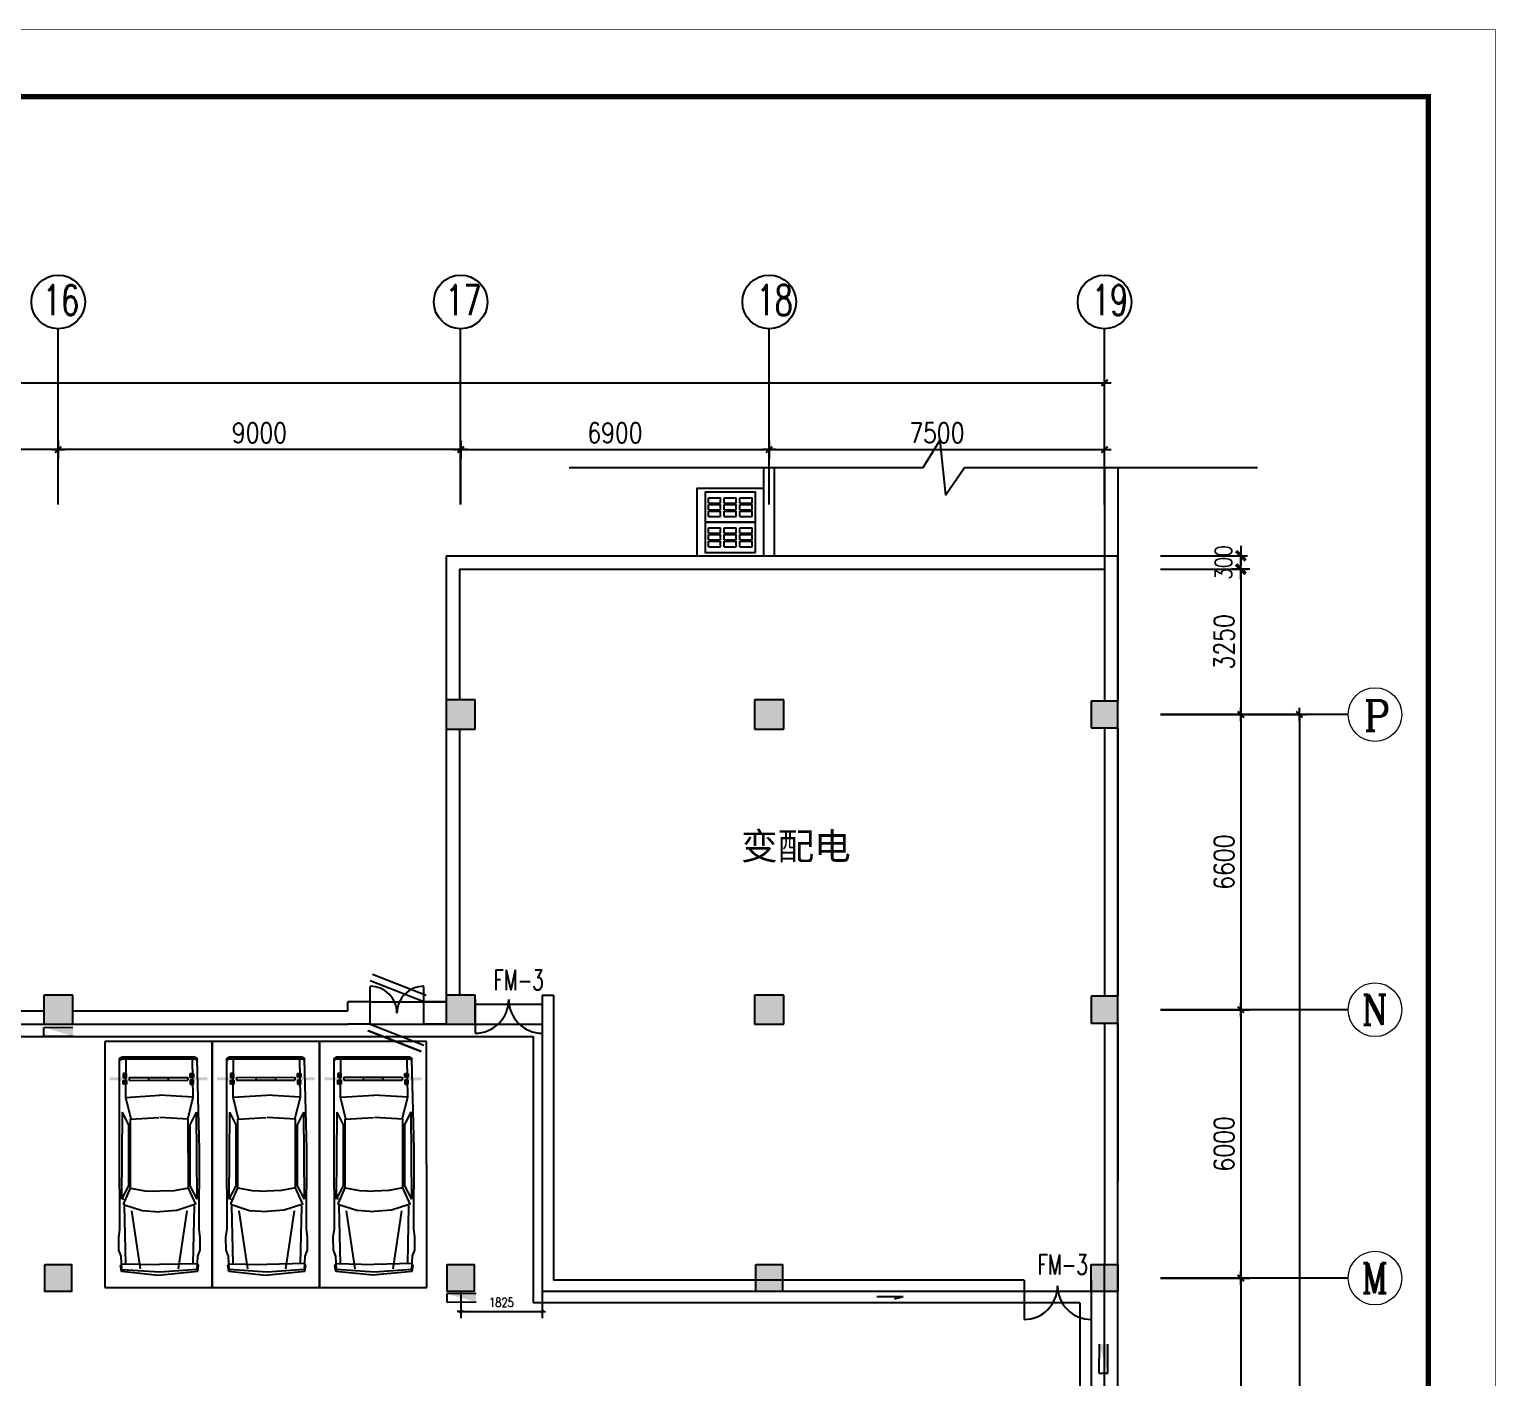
# Model space of a CAD drawing. Extents: x 953929 to 1132291, y -67290 to 107124.
# Drawn here: x 1099497 to 1132291, y 76977 to 107124 of the extents above; entities that cross this region are included whole.
import ezdxf
from ezdxf.enums import TextEntityAlignment as Align

# ---------------------------------------------------------------- set-up
doc = ezdxf.new("R2010")
doc.units = 0
doc.header["$MEASUREMENT"] = 0
doc.layers.get('0').update_dxf_attribs({"linetype": 'CONTINUOUS'})
doc.layers.get('DEFPOINTS').update_dxf_attribs({"linetype": 'CONTINUOUS'})
for name, color, linetype in [('0-文字', 11, 'CONTINUOUS'), ('BALCONY', 6, 'CONTINUOUS'), ('COLUMN', 4, 'CONTINUOUS'), ('DIM', 7, 'CONTINUOUS'), ('F', 31, 'CONTINUOUS'), ('KWC', 253, 'CONTINUOUS'), ('SOLID_HATCH', 40, 'CONTINUOUS'), ('TC', 8, 'CONTINUOUS'), ('WALL', 1, 'CONTINUOUS'), ('WIN', 4, 'CONTINUOUS'), ('WINDOW', 254, 'CONTINUOUS'), ('WINDOWS', 4, 'CONTINUOUS')]:
    doc.layers.add(name, color=color, linetype=linetype)
doc.layers.add('AXIS', color=3, linetype='CONTINUOUS', lineweight=9)
doc.styles.add('COMPLEX', font='COMPLEX.shx')
doc.styles.add('DIM', font='', dxfattribs={"width": 0.75})
doc.styles.add('DIM_FONT', font='SIMPLEX.shx', dxfattribs={"width": 0.8})
doc.styles.add('FS', font='txt.shx', dxfattribs={"width": 0.66, "height": 150, "bigfont": 'fs.shx'})
doc.styles.add('宋体', font='SimSun.ttf')
doc.styles.get('DIM').set_extended_font_data('FangSong_GB2312')
doc.dimstyles.new('NORMAL', dxfattribs={"dimtxt": 450, "dimasz": 1, "dimexe": 150, "dimexo": 0, "dimgap": 150, "dimtad": 1, "dimdec": 0, "dimzin": 0, "dimdsep": 46, "dimtxsty": 'DIM_FONT', "dimblk1": '1', "dimblk2": '1', "dimsah": 1, "dimcen": 0, "dimclrd": 4, "dimclre": 4, "dimclrt": 4, "dimadec": 0, "dimazin": 0, "dimtfac": 1, "dimtdec": 0, "dimtmove": 0, "dimatfit": 3, "dimldrblk": '1', "dimfxl": 0, "dimtolj": 1, "dimtzin": 0, "dimarcsym": 0})
doc.dimstyles.get("Standard").update_dxf_attribs({"dimtxt": 375, "dimasz": 1, "dimexe": 150, "dimexo": 0, "dimgap": 200, "dimtad": 1, "dimdec": 0, "dimzin": 0, "dimdsep": 46, "dimtxsty": 'DIM_FONT', "dimblk1": '_DIMX', "dimblk2": '_DIMX', "dimsah": 1, "dimcen": 200, "dimclrd": 256, "dimclre": 256, "dimclrt": 4, "dimadec": 0, "dimazin": 0, "dimtfac": 1, "dimtdec": 0, "dimtix": 1, "dimtmove": 2, "dimatfit": 3, "dimldrblk": '_DIMX', "dimfxl": 0, "dimtolj": 1, "dimtzin": 0, "dimarcsym": 0})

# ---------------------------------------------------------------- blocks, each defined once
blk = doc.blocks.new('1')
at = {"layer": 'DIM'}
for p, q in [((-150, 0), (150, 0)), ((0, -200), (0, 200))]:
    blk.add_line(p, q, dxfattribs=at)
at = {"layer": 'DIM', "const_width": 45}
blk.add_lwpolyline([(-71, -71), (71, 71)], dxfattribs=at)
blk = doc.blocks.new('*D82')
at = {"layer": 'DEFPOINTS', "color": 0}
for p in [(1124792, 95054), (1124792, 91804), (1126592, 91804)]:
    blk.add_point(p, dxfattribs=at)
at = {"layer": 'DIM', "color": 4}
for p, q in [((1124792, 95054), (1126742, 95054)), ((1126592, 95053), (1126592, 91805)), ((1124792, 91804), (1126742, 91804))]:
    blk.add_line(p, q, dxfattribs=at)
for p, rotation in [((1126592, 95054), 90), ((1126592, 91804), 270)]:
    blk.add_blockref('1', p, dxfattribs=dict(at, rotation=rotation))
at = {"layer": 'DIM', "color": 4, "insert": (1126217, 93429), "char_height": 450, "attachment_point": 5, "rotation": 90, "style": 'DIM_FONT'}
blk.add_mtext('\\A1;3250', dxfattribs=at)
blk = doc.blocks.new('*D83')
at = {"layer": 'DEFPOINTS', "color": 0}
for p in [(1124792, 91804), (1124792, 85204), (1126592, 85204)]:
    blk.add_point(p, dxfattribs=at)
at = {"layer": 'DIM', "color": 4}
for p, q in [((1124792, 91804), (1126742, 91804)), ((1126592, 91803), (1126592, 85205)), ((1124792, 85204), (1126742, 85204))]:
    blk.add_line(p, q, dxfattribs=at)
for p, rotation in [((1126592, 91804), 90), ((1126592, 85204), 270)]:
    blk.add_blockref('1', p, dxfattribs=dict(at, rotation=rotation))
at = {"layer": 'DIM', "color": 4, "insert": (1126217, 88504), "char_height": 450, "attachment_point": 5, "rotation": 90, "style": 'DIM_FONT'}
blk.add_mtext('\\A1;6600', dxfattribs=at)
blk = doc.blocks.new('*D75')
at = {"layer": 'DEFPOINTS', "color": 0}
for p in [(1124792, 85204), (1124792, 79204), (1126592, 79204)]:
    blk.add_point(p, dxfattribs=at)
at = {"layer": 'DIM', "color": 4}
for p, q in [((1124792, 85204), (1126742, 85204)), ((1126592, 85203), (1126592, 79205)), ((1124792, 79204), (1126742, 79204))]:
    blk.add_line(p, q, dxfattribs=at)
for p, rotation in [((1126592, 85204), 90), ((1126592, 79204), 270)]:
    blk.add_blockref('1', p, dxfattribs=dict(at, rotation=rotation))
at = {"layer": 'DIM', "color": 4, "insert": (1126217, 82204), "char_height": 450, "attachment_point": 5, "rotation": 90, "style": 'DIM_FONT'}
blk.add_mtext('\\A1;6000', dxfattribs=at)
blk = doc.blocks.new('*D80')
at = {"layer": 'DEFPOINTS', "color": 0}
for p in [(1124792, 79204), (1124792, 70504), (1126592, 70504)]:
    blk.add_point(p, dxfattribs=at)
at = {"layer": 'DIM', "color": 4}
for p, q in [((1124792, 79204), (1126742, 79204)), ((1126592, 79203), (1126592, 70505)), ((1124792, 70504), (1126742, 70504))]:
    blk.add_line(p, q, dxfattribs=at)
for p, rotation in [((1126592, 79204), 90), ((1126592, 70504), 270)]:
    blk.add_blockref('1', p, dxfattribs=dict(at, rotation=rotation))
at = {"layer": 'DIM', "color": 4, "insert": (1126217, 74854), "char_height": 450, "attachment_point": 5, "rotation": 90, "style": 'DIM_FONT'}
blk.add_mtext('\\A1;8700', dxfattribs=at)
blk = doc.blocks.new('*D99')
at = {"layer": 'DEFPOINTS', "color": 0}
for p in [(1123544, 97727), (1116044, 96498), (1123544, 96498)]:
    blk.add_point(p, dxfattribs=at)
at = {"layer": 'DIM', "color": 4}
for p, q in [((1116044, 96498), (1116044, 97877)), ((1116045, 97727), (1123543, 97727)), ((1123544, 96498), (1123544, 97877))]:
    blk.add_line(p, q, dxfattribs=at)
at = {"layer": 'DIM', "color": 4, "rotation": 180}
blk.add_blockref('1', (1116044, 97727), dxfattribs=at)
at = {"layer": 'DIM', "color": 4}
blk.add_blockref('1', (1123544, 97727), dxfattribs=at)
at = {"layer": 'DIM', "color": 4, "insert": (1119794, 98102), "char_height": 450, "attachment_point": 5, "style": 'DIM_FONT'}
blk.add_mtext('\\A1;7500', dxfattribs=at)
blk = doc.blocks.new('*D85')
at = {"layer": 'DEFPOINTS', "color": 0}
for p in [(1100144, 97727), (1100144, 96498), (1109144, 96498)]:
    blk.add_point(p, dxfattribs=at)
at = {"layer": 'DIM', "color": 4}
for p, q in [((1100144, 96498), (1100144, 97877)), ((1109143, 97727), (1100145, 97727)), ((1109144, 96498), (1109144, 97877))]:
    blk.add_line(p, q, dxfattribs=at)
at = {"layer": 'DIM', "color": 4, "rotation": 180}
blk.add_blockref('1', (1100144, 97727), dxfattribs=at)
at = {"layer": 'DIM', "color": 4}
blk.add_blockref('1', (1109144, 97727), dxfattribs=at)
at = {"layer": 'DIM', "color": 4, "insert": (1104644, 98102), "char_height": 450, "attachment_point": 5, "style": 'DIM_FONT'}
blk.add_mtext('\\A1;9000', dxfattribs=at)
blk = doc.blocks.new('*D98')
at = {"layer": 'DEFPOINTS', "color": 0}
for p in [(1116044, 97727), (1109144, 96498), (1116044, 96498)]:
    blk.add_point(p, dxfattribs=at)
at = {"layer": 'DIM', "color": 4}
for p, q in [((1109144, 96498), (1109144, 97877)), ((1109145, 97727), (1116043, 97727)), ((1116044, 96498), (1116044, 97877))]:
    blk.add_line(p, q, dxfattribs=at)
at = {"layer": 'DIM', "color": 4, "rotation": 180}
blk.add_blockref('1', (1109144, 97727), dxfattribs=at)
at = {"layer": 'DIM', "color": 4}
blk.add_blockref('1', (1116044, 97727), dxfattribs=at)
at = {"layer": 'DIM', "color": 4, "insert": (1112594, 98102), "char_height": 450, "attachment_point": 5, "style": 'DIM_FONT'}
blk.add_mtext('\\A1;6900', dxfattribs=at)
blk = doc.blocks.new('*D94')
at = {"layer": 'DEFPOINTS', "color": 0}
for p in [(1091144, 97727), (1091144, 96498), (1100144, 96498)]:
    blk.add_point(p, dxfattribs=at)
at = {"layer": 'DIM', "color": 4}
for p, q in [((1091144, 96498), (1091144, 97877)), ((1100143, 97727), (1091145, 97727)), ((1100144, 96498), (1100144, 97877))]:
    blk.add_line(p, q, dxfattribs=at)
at = {"layer": 'DIM', "color": 4, "rotation": 180}
blk.add_blockref('1', (1091144, 97727), dxfattribs=at)
at = {"layer": 'DIM', "color": 4}
blk.add_blockref('1', (1100144, 97727), dxfattribs=at)
at = {"layer": 'DIM', "color": 4, "insert": (1095644, 98102), "char_height": 450, "attachment_point": 5, "style": 'DIM_FONT'}
blk.add_mtext('\\A1;9000', dxfattribs=at)
blk = doc.blocks.new('*D68')
at = {"layer": 'DEFPOINTS', "color": 0}
for p in [(1124792, 91804), (1124792, -4296), (1127901, -4296)]:
    blk.add_point(p, dxfattribs=at)
at = {"layer": 'DIM', "color": 4}
for p, q in [((1124792, 91804), (1128051, 91804)), ((1127901, 91803), (1127901, -4295)), ((1124792, -4296), (1128051, -4296))]:
    blk.add_line(p, q, dxfattribs=at)
for p, rotation in [((1127901, 91804), 90), ((1127901, -4296), 270)]:
    blk.add_blockref('1', p, dxfattribs=dict(at, rotation=rotation))
at = {"layer": 'DIM', "color": 4, "insert": (1127526, 43754), "char_height": 450, "attachment_point": 5, "rotation": 90, "style": 'DIM_FONT'}
blk.add_mtext('\\A1;96100', dxfattribs=at)
blk = doc.blocks.new('*D84')
at = {"layer": 'DEFPOINTS', "color": 0}
for p in [(1123544, 99220), (1001144, 96498), (1123544, 96498)]:
    blk.add_point(p, dxfattribs=at)
at = {"layer": 'DIM', "color": 4}
for p, q in [((1001144, 96498), (1001144, 99370)), ((1123544, 96498), (1123544, 99370)), ((1001145, 99220), (1123543, 99220))]:
    blk.add_line(p, q, dxfattribs=at)
at = {"layer": 'DIM', "color": 4, "rotation": 180}
blk.add_blockref('1', (1001144, 99220), dxfattribs=at)
at = {"layer": 'DIM', "color": 4}
blk.add_blockref('1', (1123544, 99220), dxfattribs=at)
at = {"layer": 'DIM', "color": 4, "insert": (1062344, 99595), "char_height": 450, "attachment_point": 5, "style": 'DIM_FONT'}
blk.add_mtext('\\A1;122400', dxfattribs=at)
blk = doc.blocks.new('M_A3PTU')
for p, q in [((-0.5, 0), (-0.499, -0.498)), ((0.5, 0), (0.499, -0.498))]:
    blk.add_line(p, q)
for centre, start, end in [((-0.498, -0.001), 269.885, 0.0763), ((0.498, -0.001), 179.9237, 270.115)]:
    blk.add_arc(centre, 0.498, start, end)
blk = doc.blocks.new('_fzh')
for p, q in [((-0.5, 0.5), (-0.5, -0.5)), ((0.5, 0.5), (-0.5, 0.5)), ((0.5, -0.5), (0.5, 0.5)), ((-0.5, -0.5), (0.5, -0.5))]:
    blk.add_line(p, q)
at = {"layer": 'SOLID_HATCH'}
blk.add_solid([(0.5, 0.5), (0.5, -0.5), (-0.5, 0.5), (-0.5, -0.5)], dxfattribs=at)
blk = doc.blocks.new('A$C4B905A97')
at = {"layer": 'BALCONY'}
for p, q in [((50, 365), (230, 365)), ((50, 285), (50, 365)), ((50, 310), (50, 340)), ((50, 285), (230, 285)), ((50, 185), (50, 265)), ((50, 265), (230, 265)), ((50, 210), (50, 240)), ((230, 285), (230, 365)), ((230, 185), (230, 265)), ((285, 365), (465, 365)), ((285, 285), (285, 365)), ((285, 310), (285, 340)), ((285, 285), (465, 285)), ((285, 185), (285, 265)), ((285, 265), (465, 265)), ((285, 210), (285, 240)), ((465, 285), (465, 365)), ((465, 185), (465, 265)), ((520, 285), (520, 365)), ((520, 365), (700, 365)), ((520, 285), (700, 285)), ((520, 265), (700, 265)), ((520, 185), (520, 265)), ((700, 285), (700, 365)), ((700, 185), (700, 265)), ((50, 185), (230, 185)), ((50, 165), (230, 165)), ((50, 165), (230, 165)), ((50, 85), (50, 165)), ((50, 110), (50, 140)), ((50, 85), (230, 85)), ((230, 85), (230, 165)), ((285, 185), (465, 185)), ((285, 165), (465, 165)), ((285, 165), (465, 165)), ((285, 85), (285, 165)), ((285, 110), (285, 140)), ((285, 85), (465, 85)), ((465, 85), (465, 165)), ((520, 185), (700, 185)), ((520, 85), (520, 165)), ((520, 165), (700, 165)), ((520, 165), (700, 165)), ((520, 85), (700, 85)), ((700, 85), (700, 165))]:
    blk.add_line(p, q, dxfattribs=at)
at = {"layer": 'WINDOW'}
blk.add_lwpolyline([(750, 0), (750, 450), (0, 450), (0, 0)], close=True, dxfattribs=at)
blk = doc.blocks.new('jing-1')
at = {"layer": 'WINDOW'}
blk.add_lwpolyline([(1000, 0), (1000, 1000), (0, 1000), (0, 0)], close=True, dxfattribs=at)
at = {"layer": 'WINDOW', "rotation": 90}
for p in [(500, 125), (950, 125)]:
    blk.add_blockref('A$C4B905A97', p, dxfattribs=at)
blk = doc.blocks.new('_DIMX')
blk.add_line((-150, 0), (150, 0))
at = {"const_width": 50}
blk.add_lwpolyline([(-70, -70), (70, 70)], dxfattribs=at)
blk = doc.blocks.new('*D199')
at = {"color": 4, "linetype": 'ByBlock'}
for p, q in [((1109144, 78904), (1109144, 78309)), ((1110969, 78904), (1110969, 78309)), ((1109144, 78459), (1110968, 78459))]:
    blk.add_line(p, q, dxfattribs=at)
at = {"layer": 'DEFPOINTS', "color": 0, "linetype": 'ByBlock'}
for p in [(1109144, 78904), (1110969, 78904), (1110969, 78459)]:
    blk.add_point(p, dxfattribs=at)
at = {"color": 4, "linetype": 'ByBlock', "xscale": 0.5, "yscale": 0.5, "zscale": 0.5, "rotation": 180}
blk.add_blockref('_DIMX', (1109144, 78459), dxfattribs=at)
at = {"color": 4, "linetype": 'ByBlock', "xscale": 0.5, "yscale": 0.5, "zscale": 0.5}
blk.add_blockref('_DIMX', (1110969, 78459), dxfattribs=at)
at = {"color": 4, "linetype": 'ByBlock', "insert": (1110056, 78659), "char_height": 200, "attachment_point": 5, "style": 'DIM_FONT'}
blk.add_mtext('\\A1;1825', dxfattribs=at)
blk = doc.blocks.new('*D220')
at = {"linetype": 'ByBlock'}
for p, q in [((1128715, 95354), (1130665, 95354)), ((1130515, 95356), (1130515, 95357)), ((1130515, 95054), (1130515, 95354)), ((1128715, 95054), (1130665, 95054)), ((1130515, 95053), (1130515, 95051))]:
    blk.add_line(p, q, dxfattribs=at)
at = {"layer": 'DEFPOINTS', "color": 0, "linetype": 'ByBlock'}
for p in [(1128715, 95354), (1130515, 95354), (1128715, 95054)]:
    blk.add_point(p, dxfattribs=at)
at = {"linetype": 'ByBlock', "xscale": 1.5, "yscale": 1.5, "zscale": 1.5}
for p, rotation in [((1130515, 95354), 270), ((1130515, 95054), 90)]:
    blk.add_blockref('_DIMX', p, dxfattribs=dict(at, rotation=rotation))
at = {"color": 4, "linetype": 'ByBlock', "insert": (1130127, 95204), "char_height": 375, "attachment_point": 5, "rotation": 90, "style": 'DIM_FONT'}
blk.add_mtext('\\A1;300', dxfattribs=at)
blk = doc.blocks.new('CW')
at = {"layer": 'KWC'}
h = blk.add_hatch(color=256, dxfattribs=at)
h.paths.add_polyline_path([(800, -546), (800, -109), (865, -109), (865, -546)])
h.paths.add_polyline_path([(799, -1419), (799, -982), (865, -982), (865, -1419)])
h.paths.add_polyline_path([(799, -2292), (799, -1855), (864, -1855), (864, -2292)])
h = blk.add_hatch(color=256, dxfattribs=at)
h.paths.add_polyline_path([(865, -412), (865, -488), (953, -488), (953, -412)])
h.paths.add_polyline_path([(800, -412), (800, -488), (712, -488), (712, -412)])
edge = h.paths.add_edge_path(flags=16)
edge.add_ellipse((756, -450), major_axis=(-10.2, 10.2), ratio=1, start_angle=-45.0335, end_angle=314.9665, ccw=False)
edge = h.paths.add_edge_path(flags=16)
edge.add_ellipse((909, -450), major_axis=(-10.2, 10.2), ratio=1, start_angle=-45.0335, end_angle=314.9665, ccw=False)
h = blk.add_hatch(color=256, dxfattribs=at)
h.paths.add_polyline_path([(864, -1989), (864, -1913), (952, -1913), (952, -1989)])
edge = h.paths.add_edge_path(flags=16)
edge.add_ellipse((908, -1951), major_axis=(-10.2, 10.2), ratio=1, start_angle=-45.0335, end_angle=314.9665, ccw=False)
edge = h.paths.add_edge_path(flags=16)
edge.add_ellipse((755, -1951), major_axis=(-10.2, 10.2), ratio=1, start_angle=-45.0335, end_angle=314.9665, ccw=False)
h.paths.add_polyline_path([(799, -1989), (799, -1913), (712, -1913), (712, -1989)])
for p, q in [((-1, -2400), (0, 0)), ((0, 0), (5500, -3)), ((2414, -328), (395, -334)), ((4190, -340), (2414, -328)), ((4377, -312), (4190, -340)), ((4665, -317), (4377, -312)), ((4796, -365), (4665, -317)), ((5500, -3), (5499, -2403)), ((349, -2022), (350, -379)), ((391, -2023), (392, -379)), ((1245, -471), (397, -483)), ((712, -488), (712, -412)), ((712, -412), (800, -412)), ((800, -488), (712, -488)), ((800, -546), (799, -1855)), ((800, -412), (800, -488)), ((800, -546), (865, -546)), ((865, -546), (864, -1855)), ((865, -412), (865, -488)), ((953, -412), (865, -412)), ((865, -488), (953, -488)), ((953, -488), (953, -412)), ((1245, -471), (1197, -1224)), ((1734, -592), (1245, -471)), ((3522, -383), (1576, -397)), ((1864, -537), (1576, -397)), ((1735, -578), (1696, -1211)), ((3273, -579), (1735, -578)), ((3226, -538), (1864, -537)), ((3522, -383), (3226, -538)), ((3615, -425), (3273, -579)), ((3273, -579), (3333, -897)), ((3646, -439), (3773, -838)), ((4970, -473), (3673, -445)), ((5082, -800), (3786, -605)), ((5098, -381), (4796, -365)), ((4966, -373), (4985, -1225)), ((5003, -350), (4985, -372)), ((5139, -372), (5003, -350)), ((5154, -1230), (5098, -381)), ((5227, -1193), (5139, -372)), ((799, -982), (865, -982)), ((3333, -897), (3345, -1224)), ((3773, -838), (3802, -1224)), ((1244, -1976), (1197, -1222)), ((1734, -1869), (1696, -1236)), ((3333, -1552), (3345, -1225)), ((3772, -1612), (3802, -1226)), ((4965, -2077), (4985, -1226)), ((5097, -2070), (5154, -1230)), ((5138, -2079), (5227, -1193)), ((799, -1419), (865, -1419)), ((3272, -1870), (3333, -1552)), ((3637, -2034), (3772, -1612)), ((1244, -1976), (396, -1962)), ((799, -1913), (712, -1913)), ((712, -1913), (712, -1989)), ((799, -1855), (864, -1855)), ((799, -1989), (799, -1913)), ((864, -1989), (864, -1913)), ((864, -1913), (952, -1913)), ((952, -1913), (952, -1989)), ((1733, -1855), (1244, -1976)), ((1863, -1910), (1575, -2050)), ((3272, -1870), (1734, -1869)), ((3225, -1911), (1863, -1910)), ((3521, -2067), (3225, -1911)), ((3637, -2034), (3272, -1870)), ((5081, -1651), (3785, -1844)), ((2413, -2120), (393, -2067)), ((712, -1989), (799, -1989)), ((952, -1989), (864, -1989)), ((3521, -2067), (1575, -2050)), ((4189, -2110), (2413, -2120)), ((4969, -1977), (3672, -2005)), ((4376, -2138), (4189, -2110)), ((4664, -2133), (4376, -2138)), ((4795, -2085), (4664, -2133)), ((5097, -2070), (4795, -2085)), ((5002, -2101), (4984, -2079)), ((5138, -2079), (5002, -2101)), ((5499, -2403), (-1, -2400))]:
    blk.add_line(p, q, dxfattribs=at)
for centre in [(756, -450), (909, -450), (755, -1951), (908, -1951)]:
    blk.add_circle(centre, 14.4, dxfattribs=at)
for centre, major_axis, start_param, end_param in [((395, -379), (-45, 0.4), -1.558913, 0.008145), ((437, -379), (-45, 0.1), -1.565717, 0.001342), ((3509, -415), (11.2, 0.7), -1.159955, 1.503276), ((3624, -446), (22.5, 0.3), 0.294791, 1.978353), ((3333, -1224), (7.95, 7.95), 5.46214, 5.532266), ((3791, -1225), (-7.95, 7.95), 3.84936, 4.003454), ((4974, -1225), (7.95, 7.95), 5.474521, 5.519885), ((394, -2022), (-45, 0.1), 0.002021, 1.546781), ((436, -2023), (-45, 0.1), 0.002021, 1.546781), ((3623, -2003), (22.5, 0.4), 4.270615, 5.954177)]:
    blk.add_ellipse(centre, major_axis=major_axis, ratio=1, start_param=start_param, end_param=end_param, dxfattribs=at)
at = {"layer": 'KWC', "linetype": 'Continuous', "style": 'DIM', "oblique": 360, "flags": 9}
for tag in ['YSIZE', 'XSIZE']:
    blk.add_attdef(tag, (5154, -1230), '', height=0.45, rotation=179.9665, dxfattribs=at)
blk = doc.blocks.new('A$C01856CDB')
at = {"layer": 'WIN'}
for q in [(588, 47), (189, 0)]:
    blk.add_line((0, 47), q, dxfattribs=at)
blk = doc.blocks.new('A$C445D01A8')
at = {"layer": 'WINDOW'}
blk.add_blockref('A$C01856CDB', (0, 0), dxfattribs=at)
blk = doc.blocks.new('A$C084E10F1')
at = {"layer": 'WINDOWS', "xscale": -1}
blk.add_blockref('A$C445D01A8', (588, 0), dxfattribs=at)

msp = doc.modelspace()

# ---------------------------------------------------------------- hatches: boundary and pattern name
at = {"layer": 'COLUMN'}
for points in [[(1099843.554, 78904.176), (1100443.554, 78904.176), (1100443.554, 79504.176), (1099843.554, 79504.176)], [(1108843.554, 78904.176), (1109443.554, 78904.176), (1109443.554, 79504.176), (1108843.554, 79504.176)], [(1115743.554, 78904.176), (1116343.554, 78904.176), (1116343.554, 79504.176), (1115743.554, 79504.176)], [(1123243.554, 78904.176), (1123843.554, 78904.176), (1123843.554, 79504.176), (1123243.554, 79504.176)]]:
    msp.add_hatch(color=256, dxfattribs=at).paths.add_polyline_path(points)

# ---------------------------------------------------------------- linework, layer by layer
for points, const_width in [([(1132285.366, -19031.938), (953935.366, -19031.938), (953935.366, 107118.062), (1132285.366, 107118.062)], 12), ([(1130785.366, 105618.062), (1130785.366, -17531.938), (957685.366, -17531.938), (957685.366, 105618.062)], 120)]:
    msp.add_lwpolyline(points, close=True, dxfattribs=dict(const_width=const_width))
at = {"layer": 'AXIS'}
for centre in [(1129591.994, 91804.176), (1129591.994, 85204.176), (1129591.994, 79204.176)]:
    msp.add_circle(centre, 600, dxfattribs=at)
at = {"layer": 'COLUMN'}
for p, q in [((1109468.554, 85429.176), (1109468.554, 84679.176)), ((1121743.554, 79029.176), (1121743.554, 78279.176)), ((1123243.554, 79029.176), (1123243.554, 78279.176))]:
    msp.add_line(p, q, dxfattribs=at)
for points in [[(1099843.554, 79504.176), (1100443.554, 79504.176), (1100443.554, 78904.176), (1099843.554, 78904.176)], [(1108843.554, 79504.176), (1109443.554, 79504.176), (1109443.554, 78904.176), (1108843.554, 78904.176)], [(1115743.554, 79504.176), (1116343.554, 79504.176), (1116343.554, 78904.176), (1115743.554, 78904.176)], [(1123243.554, 79504.176), (1123843.554, 79504.176), (1123843.554, 78904.176), (1123243.554, 78904.176)]]:
    msp.add_lwpolyline(points, close=True, dxfattribs=at)
for centre, start, end in [((1109468.554, 85429.176), 270, 0), ((1110968.554, 85429.176), 180, 270), ((1121743.554, 79029.176), 270, 0), ((1123243.554, 79029.176), 180, 270)]:
    msp.add_arc(centre, 750, start, end, dxfattribs=at)
at = {"layer": 'DIM'}
for p, q in [((1100143.554, 96497.937), (1100143.554, 100428.842)), ((1109143.554, 96497.937), (1109143.554, 100428.842)), ((1116043.554, 96497.937), (1116043.554, 100428.842)), ((1123543.554, 96497.937), (1123543.554, 100428.842)), ((1128991.994, 91804.176), (1124791.994, 91804.176)), ((1128991.994, 85204.176), (1124791.994, 85204.176)), ((1128991.994, 79204.176), (1124791.994, 79204.176))]:
    msp.add_line(p, q, dxfattribs=at)
for centre in [(1100143.554, 101028.842), (1109143.554, 101028.842), (1116043.554, 101028.842), (1123543.554, 101028.842)]:
    msp.add_circle(centre, 600, dxfattribs=at)
at = {"layer": 'TC'}
for p, q in [((1119488.906, 97324.515), (1119861.92, 97929.941)), ((1119861.92, 97929.941), (1119990.143, 96706.841)), ((1111573.445, 97324.515), (1119488.906, 97324.515)), ((1119990.143, 96706.841), (1120409.783, 97324.515)), ((1120409.783, 97324.515), (1126967.169, 97324.515)), ((1099822.833, 84806.453), (1100472.805, 84812.439)), ((1099824.674, 84606.461), (1099822.833, 84806.453)), ((1100474.647, 84612.448), (1099824.674, 84606.461)), ((1108840.09, 78857.12), (1109490.062, 78863.107)), ((1108841.932, 78657.129), (1108840.09, 78857.12)), ((1109491.904, 78663.115), (1108841.932, 78657.129)), ((1123420.323, 77727.623), (1123414.337, 77077.651)), ((1123614.328, 77075.809), (1123620.315, 77725.781)), ((1123414.337, 77077.651), (1123614.328, 77075.809))]:
    msp.add_line(p, q, dxfattribs=at)
for points in [[(1099825.743, 84805.388), (1100471.925, 84811.339), (1100471.861, 84615.517)], [(1108843.001, 78856.055), (1109489.182, 78862.007), (1109489.118, 78666.185)], [(1123613.263, 77078.72), (1123619.215, 77724.901), (1123423.393, 77724.838)]]:
    msp.add_solid(points, dxfattribs=at)
at = {"layer": 'WALL'}
for p, q in [((1115923.554, 95354.176), (1115923.554, 97324.515)), ((1116163.554, 95354.176), (1116163.554, 97324.515)), ((1123543.554, 97324.515), (1123543.554, 92104.176)), ((1123843.554, 97324.515), (1123843.554, 92104.176)), ((1115923.554, 95354.176), (1115923.554, 95474.176)), ((1108818.554, 95354.176), (1108818.554, 92129.176)), ((1108818.554, 95354.176), (1115923.554, 95354.176)), ((1115923.554, 95354.176), (1123843.554, 95354.176)), ((1123843.554, -4595.824), (1123843.554, 95329.176)), ((1109118.554, 95054.176), (1109118.554, 92129.176)), ((1109118.554, 95054.176), (1123536.86, 95054.176)), ((1123543.554, 91504.176), (1123543.554, 85504.176)), ((1123843.554, 91504.176), (1123843.554, 85504.176)), ((1108818.554, 91479.176), (1108818.554, 84879.176)), ((1109118.554, 91479.176), (1109118.554, 85529.176)), ((1107118.554, 85379.176), (1106618.554, 85379.176)), ((1106618.554, 85179.176), (1106618.554, 85379.176)), ((1107118.554, 84879.176), (1107118.554, 85379.176)), ((1108317.054, 85379.176), (1108818.554, 85379.176)), ((1108820.054, 85379.176), (1108318.554, 85379.176)), ((1108318.554, 84879.176), (1108318.554, 85379.176)), ((1110968.554, 85529.176), (1110968.554, 78904.176)), ((1110968.554, 85529.176), (1111218.554, 85529.176)), ((1111218.554, 85529.176), (1111218.554, 79154.176)), ((1091468.554, 85179.176), (1099818.554, 85179.176)), ((1100468.554, 85179.176), (1106618.554, 85179.176)), ((1091468.554, 84879.176), (1099818.554, 84879.176)), ((1100468.554, 84879.176), (1106618.554, 84879.176)), ((1107118.554, 84879.176), (1106618.554, 84879.176)), ((1108317.054, 84879.176), (1108818.554, 84879.176)), ((1108818.554, 84879.176), (1108318.554, 84879.176)), ((1123543.554, 84904.176), (1123543.554, 79504.176)), ((1123843.554, 84904.176), (1123843.554, 81367.106)), ((1123543.554, -4395.824), (1123543.554, 79504.176)), ((1121743.554, 79154.176), (1111218.554, 79154.176)), ((1121743.554, 79154.176), (1121743.554, 78904.176)), ((1123243.554, 79154.176), (1123243.554, 78904.176)), ((1123243.554, 79154.176), (1123243.554, 79154.176)), ((1121743.554, 78904.176), (1110968.554, 78904.176)), ((1123243.554, 78904.176), (1123243.554, 78904.176))]:
    msp.add_line(p, q, dxfattribs=at)
at = {"layer": 'WINDOW'}
for p, q in [((1108373.287, 85518.833), (1107171.787, 85989.713)), ((1108318.554, 85379.176), (1107117.054, 85850.055)), ((1107118.554, 85379.176), (1108318.554, 85379.176)), ((1107118.554, 84879.176), (1108318.554, 84879.176)), ((1107118.554, 84879.176), (1108320.054, 84408.296))]:
    msp.add_line(p, q, dxfattribs=at)
at = {"layer": 'WINDOW', "const_width": 50}
msp.add_lwpolyline([(1107063.82, 84739.518), (1108265.32, 84268.638)], dxfattribs=at)
at = {"layer": 'WINDOWS'}
for p, q in [((1109468.554, 85329.176), (1110968.554, 85329.176)), ((1109468.554, 84879.176), (1110968.554, 84879.176)), ((1086093.554, 84604.176), (1110768.554, 84604.176)), ((1110768.554, 84604.176), (1110768.554, 78654.176)), ((1123243.554, 78904.176), (1116343.554, 78904.176)), ((1123243.554, 78904.176), (1123243.554, 2688.97)), ((1122993.554, 78654.176), (1110768.554, 78654.176)), ((1122993.554, 78654.176), (1122993.554, 61179.176))]:
    msp.add_line(p, q, dxfattribs=at)

# ---------------------------------------------------------------- block references
at = {"layer": 'COLUMN'}
for p, xscale, yscale, zscale in [((1109143.554, 91804.176), 650, 650, 650), ((1116043.554, 91804.176), 650, 650, 650), ((1123543.554, 91804.176), 600, 600, 600), ((1100143.554, 85204.176), 650, 650, 650), ((1109143.554, 85204.176), 650, 650, 650), ((1116043.554, 85204.176), 650, 650, 650), ((1123543.554, 85204.176), 600, 600, 600)]:
    msp.add_blockref('_fzh', p, dxfattribs=dict(at, xscale=xscale, yscale=yscale, zscale=zscale))
at = {"layer": 'KWC', "xscale": -1, "rotation": 90}
for p in [(1101183.436, 84490.099), (1103583.436, 84491.5), (1105983.436, 84492.902)]:
    msp.add_blockref('CW', p, dxfattribs=at)
at = {"layer": 'WALL', "xscale": 1.5, "yscale": 1.5, "zscale": 1.5, "rotation": 270}
msp.add_blockref('jing-1', (1114423.554, 96854.176), dxfattribs=at)
at = {"layer": 'WINDOW', "xscale": 1200, "yscale": 1200, "zscale": 1200, "rotation": 180}
msp.add_blockref('M_A3PTU', (1107718.554, 85129.176), dxfattribs=at)
at = {"layer": 'WINDOWS'}
msp.add_blockref('A$C084E10F1', (1118449.649, 78734.649), dxfattribs=at)

# ---------------------------------------------------------------- texts
at = {"layer": '0-文字', "style": '宋体'}
msp.add_text(' 变配电', height=600, dxfattribs=at).set_placement((1116436.571, 88875.151), align=Align.MIDDLE)
at = {"layer": 'AXIS', "style": 'COMPLEX'}
for tag, width, p, p2 in [('P', 1.102941, (1129340.372, 91443.176), (1129940.372, 91443.176)), ('N', 0.986842, (1129290.372, 84868.176), (1129890.372, 84868.176)), ('M', 0.892857, (1129290.372, 78868.176), (1129890.372, 78868.176))]:
    msp.add_attdef(tag, text='S', height=672, dxfattribs=dict(at, width=width)).set_placement(p, p2, align=Align.FIT)
at = {"layer": 'DIM', "style": 'DIM_FONT', "width": 0.7}
for s, p in [('16', (1099803.165, 100732.693)), ('17', (1108803.165, 100732.693)), ('18', (1115761.852, 100733.881)), ('19', (1123261.852, 100733.881))]:
    msp.add_text(s, height=675, dxfattribs=at).set_placement(p)
at = {"layer": 'F', "style": 'FS', "width": 0.66}
for p in [(1109880.613, 85644.993), (1122049.522, 79281.772)]:
    msp.add_text('FM-3', height=450, dxfattribs=at).set_placement(p)

# ---------------------------------------------------------------- dimensions: what is measured, and where the dimension line sits
at = {"layer": 'DIM'}
for base, p1, p2, picture, middle in [((1123543.554, 99219.985), (1001143.554, 96497.937), (1123543.554, 96497.937), '*D84', (1062343.554, 99594.985)), ((1091143.554, 97726.826), (1100143.554, 96497.937), (1091143.554, 96497.937), '*D94', (1095643.554, 98101.826)), ((1100143.554, 97726.826), (1109143.554, 96497.937), (1100143.554, 96497.937), '*D85', (1104643.554, 98101.826)), ((1116043.554, 97726.826), (1109143.554, 96497.937), (1116043.554, 96497.937), '*D98', (1112593.554, 98101.826)), ((1123543.554, 97726.826), (1116043.554, 96497.937), (1123543.554, 96497.937), '*D99', (1119793.554, 98101.826))]:
    dim = msp.add_linear_dim(base=base, p1=p1, p2=p2, dimstyle='NORMAL', override={"dimtmove": 1}, dxfattribs=at)
    dim.commit()
    dim.dimension.update_dxf_attribs({"geometry": picture, "text_midpoint": middle})
for base, p1, p2, picture, middle in [((1126591.994, 91804.176), (1124791.994, 95054.176), (1124791.994, 91804.176), '*D82', (1126216.994, 93429.176)), ((1126591.994, 85204.176), (1124791.994, 91804.176), (1124791.994, 85204.176), '*D83', (1126216.994, 88504.176)), ((1127901.353, -4295.824), (1124791.994, 91804.176), (1124791.994, -4295.824), '*D68', (1127526.353, 43754.176)), ((1126591.994, 79204.176), (1124791.994, 85204.176), (1124791.994, 79204.176), '*D75', (1126216.994, 82204.176)), ((1126591.994, 70504.176), (1124791.994, 79204.176), (1124791.994, 70504.176), '*D80', (1126216.994, 74854.176))]:
    dim = msp.add_linear_dim(base=base, p1=p1, p2=p2, angle=90, dimstyle='NORMAL', override={"dimtmove": 1}, dxfattribs=at)
    dim.commit()
    dim.dimension.update_dxf_attribs({"geometry": picture, "text_midpoint": middle})
at = {"layer": 'WINDOWS'}
dim = msp.add_linear_dim(base=(1126591.994, 95354.176), p1=(1124791.994, 95054.176), p2=(1124791.994, 95354.176), angle=90, dimstyle='Standard', override={"dimasz": 1.5, "dimblk": '_DIMX'}, dxfattribs=at)
dim.commit()
dim.dimension.update_dxf_attribs({"geometry": '*D220', "text_midpoint": (1126204.494, 95204.176), "insert": (-3922.569, 0)})
dim = msp.add_linear_dim(base=(1110968.554, 78459.055), p1=(1109143.554, 78904.176), p2=(1110968.554, 78904.176), dimstyle='Standard', override={"dimtxt": 200, "dimasz": 0.5, "dimgap": 100, "dimclrd": 4, "dimclre": 4}, dxfattribs=at)
dim.commit()
dim.dimension.update_dxf_attribs({"geometry": '*D199', "text_midpoint": (1110056.054, 78659.055)})

doc.saveas('drawing.dxf')
